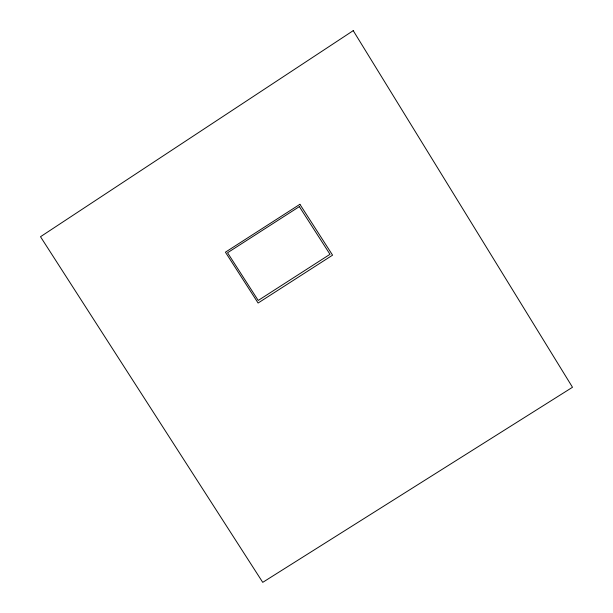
<?xml version="1.0" encoding="UTF-8"?>
<svg xmlns="http://www.w3.org/2000/svg" width="613" height="613" viewBox="0 0 613 613"><rect width="100%" height="100%" fill="white"/><g stroke="black" fill="none" stroke-linecap="round" stroke-linejoin="round"><path stroke-width="0.92" d="M353.226 30.65L40.504 236.725L262.739 582.35L572.496 387.27L353.226 30.65M299.903 204.313L225.423 252.188L258.096 303.029L332.575 255.154L299.903 204.313M299.336 206.619L227.553 252.755L258.211 300.454L329.993 254.311L299.336 206.619"/></g></svg>
